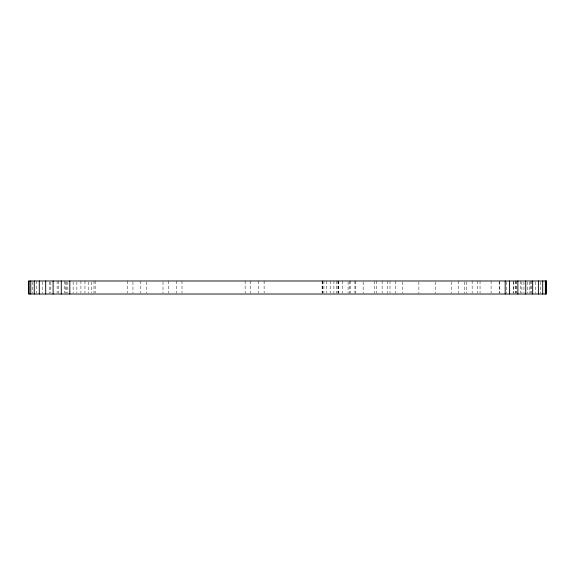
<?xml version="1.0" encoding="UTF-8"?>
<svg xmlns="http://www.w3.org/2000/svg" width="575" height="575" viewBox="0 0 575 575"><rect width="100%" height="100%" fill="white"/><g stroke="black" fill="none" stroke-linecap="round" stroke-linejoin="round"><path stroke-width="0.43" stroke-dasharray="2.88 2.16" d="M540.744 281.851L540.744 293.149M535.699 281.851L535.699 293.149M531.537 280.981L531.537 293.149M530.373 280.981L530.373 293.149M529.316 281.851L529.316 293.149M527.512 281.851L527.512 293.149M523.947 281.851L523.947 293.149M521.884 281.851L521.884 293.149M520.382 280.981L520.382 293.149M516.357 280.981L516.357 293.149M515.94 280.981L515.94 293.149M515.732 280.981L515.732 293.149M513.719 281.851L513.719 293.149M513.216 280.981L513.216 293.149M506.208 281.851L506.208 293.149M499.797 280.981L499.797 293.149M499.373 281.851L499.373 293.149M491.107 280.981L491.107 293.149M480.046 280.981L480.046 293.149M477.703 280.981L477.703 293.149M472.147 280.981L472.147 293.149M466.677 281.851L466.677 293.149M464.284 281.851L464.284 293.149M458.728 280.981L458.728 293.149M451.576 281.851L451.576 293.149M435.404 281.851L435.404 293.149M418.88 281.851L418.88 293.149M402.708 281.851L402.708 293.149M395.557 280.981L395.557 293.149M390.001 280.981L390.001 293.149M387.615 280.981L387.615 293.149M382.145 280.981L382.145 293.149M376.582 280.981L376.582 293.149M374.239 280.981L374.239 293.149M363.177 281.851L363.177 293.149M355.717 280.981L355.717 293.149M354.919 280.981L354.919 293.149M350.161 280.981L350.161 293.149M349.808 280.981L349.808 293.149M348.083 281.851L348.083 293.149M342.305 280.981L342.305 293.149M338.553 280.981L338.553 293.149M338.344 280.981L338.344 293.149M337.928 280.981L337.928 293.149M336.749 280.981L336.763 293.149M333.902 280.981L333.902 293.149M330.338 280.981L330.338 293.149M326.772 280.981L326.772 293.149M323.912 280.981L323.912 293.149M322.748 280.981L322.748 293.149M322.331 280.981L322.331 293.149M322.122 280.981L322.122 293.149M264.126 280.981L264.126 293.149M258.57 280.981L258.57 293.149M250.714 280.981L250.714 293.149M245.158 280.981L245.158 293.149M181.987 280.981L181.987 293.149M176.432 280.981L176.432 293.149M168.568 280.981L168.568 293.149M163.013 281.851L163.013 293.149M146.359 281.851L146.359 293.149M140.803 280.981L140.803 293.149M132.94 281.851L132.94 293.149M127.384 280.981L127.384 293.149M95.141 280.981L95.141 293.149M93.984 280.981L93.984 293.149M91.777 281.851L91.777 293.149M88.679 281.851L88.679 293.149M84.963 280.981L84.963 293.149M80.91 280.981L80.91 293.149M76.863 281.851L76.863 293.149M73.14 281.851L73.14 293.149M67.836 281.851L67.836 293.149M66.686 281.851L66.686 293.149M65.528 281.851L65.528 293.149M64.213 280.981L64.213 293.149M58.657 280.981L58.657 293.149M57.126 280.981L57.126 293.149M50.801 281.851L50.801 293.149M49.285 281.851L49.285 293.149M42.342 281.851L42.342 293.149M36.592 280.981L36.592 293.149M32.301 281.851L32.301 293.149"/><path stroke-width="0.86" d="M546.027 280.981L546.027 294.019M545.352 280.981L545.352 294.019M542.699 280.981L542.699 294.019M538.408 280.981L538.408 294.019M532.658 280.981L532.658 294.019M525.715 280.981L525.715 294.019M517.874 280.981L517.874 294.019M509.472 280.981L509.472 294.019M505.181 280.981L505.181 294.019M69.819 280.981L69.819 294.019M61.281 280.981L61.281 294.019M53.116 280.981L53.116 294.019M45.684 280.981L45.684 294.019M39.301 280.981L39.301 294.019M34.256 280.981L34.256 294.019M30.762 280.981L30.762 294.019M28.973 280.981L28.973 294.019M546.25 280.981L28.75 280.981L28.75 294.019L546.25 294.019L546.25 280.981"/></g></svg>
